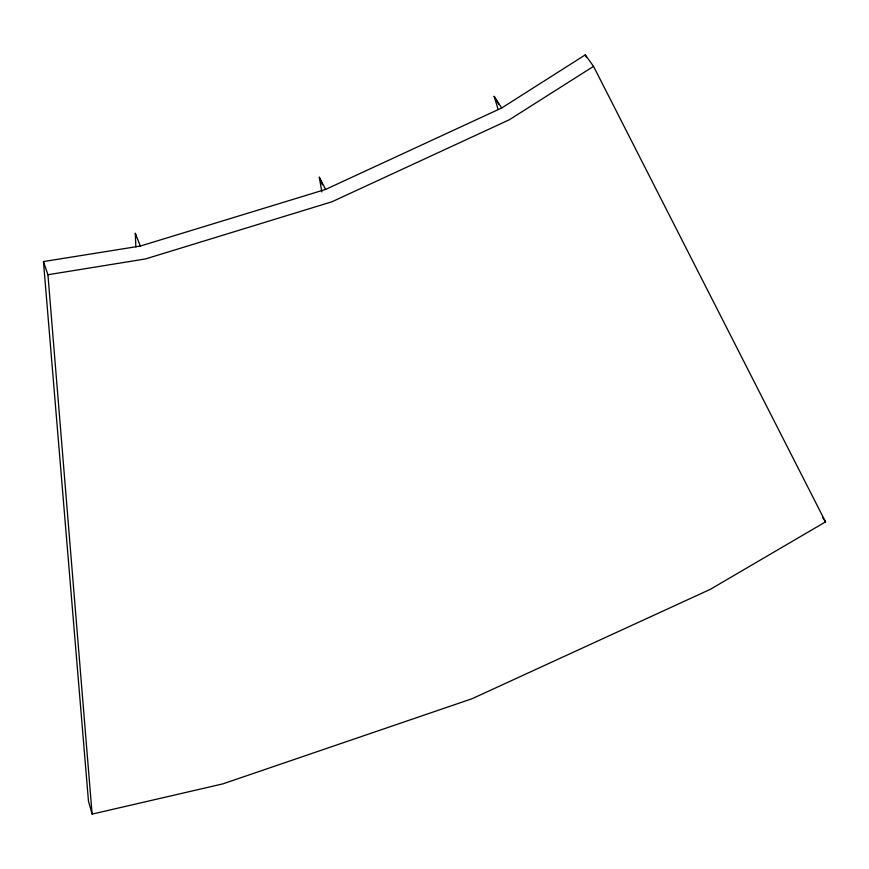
<?xml version="1.0" encoding="UTF-8"?>
<svg xmlns="http://www.w3.org/2000/svg" width="869" height="869" viewBox="0 0 869 869"><rect width="100%" height="100%" fill="white"/><g stroke="black" fill="none" stroke-linecap="round" stroke-linejoin="round"><path stroke-width="1.3" d="M501.685 107.995L585.25 54.888L593.538 66.359L825.55 521.878L710.299 589.334L471.986 698.752L222.855 783.881L92.103 814.112L88.475 801.229L43.45 261.569L140.354 246.057L325.614 189.42L501.685 107.995L494.157 96.383L498.1 109.353M593.538 66.359L509.321 119.77L331.991 201.76L145.481 258.951L47.936 274.734L43.45 261.569M822.563 517.457L825.55 521.878M494.157 96.383L498.871 104.606M321.812 191.908L319.325 177.254L325.614 189.42M585.25 54.888L586.477 57.3M319.325 177.254L322.399 184.782M135.857 246.883L135.303 233.348L140.354 246.057M135.303 233.348L136.346 237.28M47.936 274.734L92.103 814.112"/></g></svg>
